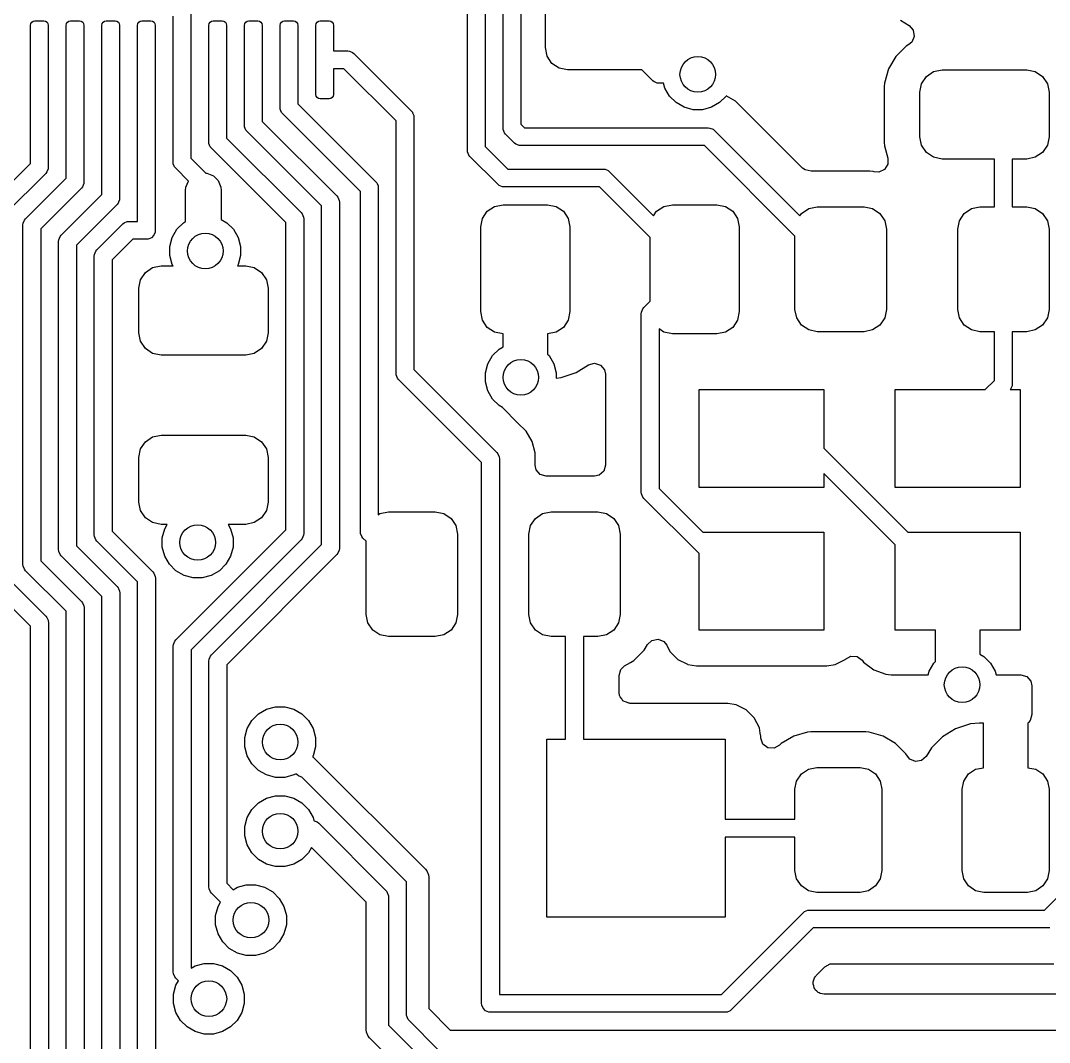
# Model space of a CAD drawing. Extents: x 0.71 to 7.56, y -5.16 to -0.79.
# Drawn here: x 4.1964 to 4.6507, y -2.3647 to -1.9132 of the extents above; entities that cross this region are included whole.
import ezdxf

# ---------------------------------------------------------------- set-up
doc = ezdxf.new("R2010")
doc.units = 0
doc.header["$MEASUREMENT"] = 0
doc.layers.add('BLACK', color=7, linetype='CONTINUOUS')

msp = doc.modelspace()

# ---------------------------------------------------------------- linework, layer by layer
at = {"layer": 'BLACK', "linetype": 'CONTINUOUS'}
for p, q in [((4.40945, -1.96063), (4.40945, -1.8243)), ((4.41732, -1.82267), (4.41732, -1.959)), ((4.3937, -1.97047), (4.3937, -1.83096)), ((4.40157, -1.82933), (4.40157, -1.96884)), ((4.42815, -1.9252), (4.42815, -1.90551)), ((4.26378, -1.91535), (4.26378, -1.91128)), ((4.27165, -1.90965), (4.27165, -1.91535)), ((4.20079, -1.91535), (4.20094, -1.9146)), ((4.20079, -1.93061), (4.20079, -1.91535)), ((4.20094, -1.9146), (4.20136, -1.91396)), ((4.20136, -1.91396), (4.202, -1.91354)), ((4.202, -1.91354), (4.20276, -1.91339)), ((4.20276, -1.91339), (4.20669, -1.91339)), ((4.20669, -1.91339), (4.20745, -1.91354)), ((4.20745, -1.91354), (4.20808, -1.91396)), ((4.20808, -1.91396), (4.20851, -1.9146)), ((4.20851, -1.9146), (4.20866, -1.91535)), ((4.20866, -1.91535), (4.20866, -1.93061)), ((4.21654, -1.91535), (4.21669, -1.9146)), ((4.21654, -1.93061), (4.21654, -1.91535)), ((4.21669, -1.9146), (4.21711, -1.91396)), ((4.21711, -1.91396), (4.21775, -1.91354)), ((4.21775, -1.91354), (4.2185, -1.91339)), ((4.2185, -1.91339), (4.22244, -1.91339)), ((4.22244, -1.91339), (4.22319, -1.91354)), ((4.22319, -1.91354), (4.22383, -1.91396)), ((4.22383, -1.91396), (4.22426, -1.9146)), ((4.22426, -1.9146), (4.22441, -1.91535)), ((4.22441, -1.91535), (4.22441, -1.93061)), ((4.23228, -1.91535), (4.23243, -1.9146)), ((4.23228, -1.93061), (4.23228, -1.91535)), ((4.23243, -1.9146), (4.23286, -1.91396)), ((4.23286, -1.91396), (4.2335, -1.91354)), ((4.2335, -1.91354), (4.23425, -1.91339)), ((4.23425, -1.91339), (4.23819, -1.91339)), ((4.23819, -1.91339), (4.23894, -1.91354)), ((4.23894, -1.91354), (4.23958, -1.91396)), ((4.23958, -1.91396), (4.24001, -1.9146)), ((4.24001, -1.9146), (4.24016, -1.91535)), ((4.24016, -1.91535), (4.24016, -1.93061)), ((4.24803, -1.91535), (4.24818, -1.9146)), ((4.24803, -1.93061), (4.24803, -1.91535)), ((4.24818, -1.9146), (4.24861, -1.91396)), ((4.24861, -1.91396), (4.24925, -1.91354)), ((4.24925, -1.91354), (4.25, -1.91339)), ((4.25, -1.91339), (4.25394, -1.91339)), ((4.25394, -1.91339), (4.25469, -1.91354)), ((4.25469, -1.91354), (4.25533, -1.91396)), ((4.25533, -1.91396), (4.25576, -1.9146)), ((4.25576, -1.9146), (4.25591, -1.91535)), ((4.25591, -1.91535), (4.25591, -1.93061)), ((4.26378, -1.93061), (4.26378, -1.91535)), ((4.27165, -1.91535), (4.27165, -1.93061)), ((4.27953, -1.91535), (4.27968, -1.9146)), ((4.27953, -1.93061), (4.27953, -1.91535)), ((4.27968, -1.9146), (4.2801, -1.91396)), ((4.2801, -1.91396), (4.28074, -1.91354)), ((4.28074, -1.91354), (4.2815, -1.91339)), ((4.2815, -1.91339), (4.28543, -1.91339)), ((4.28543, -1.91339), (4.28619, -1.91354)), ((4.28619, -1.91354), (4.28683, -1.91396)), ((4.28683, -1.91396), (4.28725, -1.9146)), ((4.28725, -1.9146), (4.2874, -1.91535)), ((4.2874, -1.91535), (4.2874, -1.93061)), ((4.29528, -1.91535), (4.29543, -1.9146)), ((4.29528, -1.93061), (4.29528, -1.91535)), ((4.29543, -1.9146), (4.29585, -1.91396)), ((4.29585, -1.91396), (4.29649, -1.91354)), ((4.29649, -1.91354), (4.29724, -1.91339)), ((4.29724, -1.91339), (4.30118, -1.91339)), ((4.30118, -1.91339), (4.30193, -1.91354)), ((4.30193, -1.91354), (4.30257, -1.91396)), ((4.30257, -1.91396), (4.303, -1.9146)), ((4.303, -1.9146), (4.30315, -1.91535)), ((4.30315, -1.91535), (4.30315, -1.93061)), ((4.31102, -1.91535), (4.31117, -1.9146)), ((4.31102, -1.93061), (4.31102, -1.91535)), ((4.31117, -1.9146), (4.3116, -1.91396)), ((4.3116, -1.91396), (4.31224, -1.91354)), ((4.31224, -1.91354), (4.31299, -1.91339)), ((4.31299, -1.91339), (4.31693, -1.91339)), ((4.31693, -1.91339), (4.31768, -1.91354)), ((4.31768, -1.91354), (4.31832, -1.91396)), ((4.31832, -1.91396), (4.31875, -1.9146)), ((4.31875, -1.9146), (4.3189, -1.91535)), ((4.3189, -1.91535), (4.3189, -1.93061)), ((4.32677, -1.91535), (4.32692, -1.9146)), ((4.32677, -1.94587), (4.32677, -1.91535)), ((4.32692, -1.9146), (4.32735, -1.91396)), ((4.32735, -1.91396), (4.32799, -1.91354)), ((4.32799, -1.91354), (4.32874, -1.91339)), ((4.32874, -1.91339), (4.33268, -1.91339)), ((4.33268, -1.91339), (4.33343, -1.91354)), ((4.33343, -1.91354), (4.33407, -1.91396)), ((4.33407, -1.91396), (4.3345, -1.9146)), ((4.3345, -1.9146), (4.33465, -1.91535)), ((4.33465, -1.91535), (4.33465, -1.92667)), ((4.58491, -1.91308), (4.58875, -1.91545)), ((4.58875, -1.91545), (4.59059, -1.9175)), ((4.59103, -1.92021), (4.58993, -1.92273)), ((4.59059, -1.9175), (4.59103, -1.92021)), ((4.4289, -1.92896), (4.42815, -1.9252)), ((4.58752, -1.92449), (4.58295, -1.92906)), ((4.58753, -1.92448), (4.58752, -1.92449)), ((4.58867, -1.92381), (4.58753, -1.92448)), ((4.58993, -1.92273), (4.58867, -1.92381)), ((4.20079, -1.97632), (4.20079, -1.93061)), ((4.20866, -1.93061), (4.20866, -1.97795)), ((4.21654, -1.98285), (4.21654, -1.93061)), ((4.22441, -1.93061), (4.22441, -1.98448)), ((4.23228, -1.9901), (4.23228, -1.93061)), ((4.24016, -1.93061), (4.24016, -1.99174)), ((4.24803, -2.00197), (4.24803, -1.93061)), ((4.25591, -1.93061), (4.25591, -2.00591)), ((4.26378, -1.97573), (4.26378, -1.93061)), ((4.27165, -1.93061), (4.27165, -1.9741)), ((4.27953, -1.96679), (4.27953, -1.93061)), ((4.2874, -1.93061), (4.2874, -1.96516)), ((4.29528, -1.95945), (4.29528, -1.93061)), ((4.30315, -1.93061), (4.30315, -1.95782)), ((4.31102, -1.95163), (4.31102, -1.93061)), ((4.3189, -1.93061), (4.3189, -1.95)), ((4.33465, -1.92667), (4.34085, -1.92667)), ((4.34085, -1.92667), (4.34161, -1.92675)), ((4.34161, -1.92675), (4.34303, -1.92734)), ((4.34303, -1.92734), (4.34363, -1.92783)), ((4.34363, -1.92783), (4.36893, -1.95312)), ((4.43103, -1.93216), (4.4289, -1.92896)), ((4.58295, -1.92906), (4.57966, -1.93463)), ((4.58295, -1.92906), (4.58295, -1.92906)), ((4.33922, -1.93455), (4.33465, -1.93455)), ((4.33465, -1.93455), (4.33465, -1.94587)), ((4.3622, -1.95754), (4.33922, -1.93455)), ((4.43423, -1.93429), (4.43103, -1.93216)), ((4.43799, -1.93504), (4.43423, -1.93429)), ((4.47081, -1.93504), (4.43799, -1.93504)), ((4.47556, -1.93979), (4.47081, -1.93504)), ((4.57966, -1.93463), (4.57785, -1.94084)), ((4.57966, -1.93463), (4.57966, -1.93463)), ((4.59958, -1.93579), (4.60335, -1.93504)), ((4.60335, -1.93504), (4.64075, -1.93504)), ((4.64075, -1.93504), (4.64451, -1.93579)), ((4.47616, -1.94028), (4.47556, -1.93979)), ((4.59425, -1.94112), (4.59639, -1.93792)), ((4.59639, -1.93792), (4.59958, -1.93579)), ((4.64451, -1.93579), (4.64771, -1.93792)), ((4.64771, -1.93792), (4.64984, -1.94112)), ((4.47657, -1.94045), (4.47616, -1.94028)), ((4.47758, -1.94087), (4.47657, -1.94045)), ((4.47835, -1.94094), (4.47758, -1.94087)), ((4.48036, -1.94094), (4.47835, -1.94094)), ((4.48092, -1.94303), (4.48036, -1.94094)), ((4.48298, -1.94659), (4.48092, -1.94303)), ((4.57785, -1.94084), (4.57774, -1.9423)), ((4.57774, -1.9423), (4.57774, -1.96715)), ((4.57785, -1.94084), (4.57785, -1.94084)), ((4.5935, -1.94488), (4.59425, -1.94112)), ((4.64984, -1.94112), (4.65059, -1.94488)), ((4.32692, -1.94662), (4.32677, -1.94587)), ((4.32735, -1.94726), (4.32692, -1.94662)), ((4.32799, -1.94768), (4.32735, -1.94726)), ((4.32874, -1.94783), (4.32799, -1.94768)), ((4.33268, -1.94783), (4.32874, -1.94783)), ((4.33343, -1.94768), (4.33268, -1.94783)), ((4.33407, -1.94726), (4.33343, -1.94768)), ((4.3345, -1.94662), (4.33407, -1.94726)), ((4.33465, -1.94587), (4.3345, -1.94662)), ((4.48588, -1.9495), (4.48298, -1.94659)), ((4.50796, -1.94659), (4.50506, -1.9495)), ((4.50804, -1.94646), (4.50796, -1.94659)), ((4.51209, -1.9488), (4.50804, -1.94646)), ((4.5417, -1.9784), (4.51209, -1.9488)), ((4.51209, -1.9488), (4.51209, -1.9488)), ((4.5935, -1.96457), (4.5935, -1.94488)), ((4.65059, -1.94488), (4.65059, -1.96457)), ((4.3111, -1.9524), (4.31102, -1.95163)), ((4.31169, -1.95382), (4.3111, -1.9524)), ((4.3189, -1.95), (4.35318, -1.98428)), ((4.36893, -1.95312), (4.36942, -1.95372)), ((4.48944, -1.95156), (4.48588, -1.9495)), ((4.49341, -1.95262), (4.48944, -1.95156)), ((4.49753, -1.95262), (4.49341, -1.95262)), ((4.5015, -1.95156), (4.49753, -1.95262)), ((4.50506, -1.9495), (4.5015, -1.95156)), ((4.30315, -1.95782), (4.33605, -1.99072)), ((4.31218, -1.95441), (4.31169, -1.95382)), ((4.34646, -1.98869), (4.31218, -1.95441)), ((4.3622, -2.06902), (4.3622, -1.95754)), ((4.36942, -1.95372), (4.36951, -1.95396)), ((4.36951, -1.95396), (4.37, -1.95514)), ((4.37, -1.95514), (4.37008, -1.95591)), ((4.37008, -1.95591), (4.37008, -2.06739)), ((4.29535, -1.96022), (4.29528, -1.95945)), ((4.29594, -1.96164), (4.29535, -1.96022)), ((4.29643, -1.96223), (4.29594, -1.96164)), ((4.32933, -1.99513), (4.29643, -1.96223)), ((4.40952, -1.9614), (4.40945, -1.96063)), ((4.41011, -1.96282), (4.40952, -1.9614)), ((4.41732, -1.959), (4.41895, -1.96063)), ((4.41895, -1.96063), (4.49999, -1.96063)), ((4.49999, -1.96063), (4.50076, -1.96071)), ((4.50076, -1.96071), (4.50218, -1.96129)), ((4.50218, -1.96129), (4.50278, -1.96178)), ((4.50278, -1.96178), (4.54054, -1.99955)), ((4.2796, -1.96755), (4.27953, -1.96679)), ((4.2874, -1.96516), (4.3203, -1.99806)), ((4.4106, -1.96341), (4.41011, -1.96282)), ((4.41454, -1.96735), (4.4106, -1.96341)), ((4.57774, -1.96715), (4.57785, -1.9686)), ((4.59425, -1.96833), (4.5935, -1.96457)), ((4.65059, -1.96457), (4.64984, -1.96833)), ((4.28019, -1.96897), (4.2796, -1.96755)), ((4.28068, -1.96957), (4.28019, -1.96897)), ((4.31358, -2.00247), (4.28068, -1.96957)), ((4.39378, -1.97124), (4.3937, -1.97047)), ((4.39436, -1.97266), (4.39378, -1.97124)), ((4.40157, -1.96884), (4.41158, -1.97885)), ((4.41514, -1.96784), (4.41454, -1.96735)), ((4.41555, -1.96801), (4.41514, -1.96784)), ((4.41655, -1.96843), (4.41555, -1.96801)), ((4.41732, -1.9685), (4.41655, -1.96843)), ((4.49836, -1.9685), (4.41732, -1.9685)), ((4.53839, -2.00853), (4.49836, -1.9685)), ((4.57785, -1.9686), (4.57942, -1.974)), ((4.59639, -1.97153), (4.59425, -1.96833)), ((4.59958, -1.97366), (4.59639, -1.97153)), ((4.64771, -1.97153), (4.64451, -1.97366)), ((4.64984, -1.96833), (4.64771, -1.97153)), ((4.18285, -1.99426), (4.20079, -1.97632)), ((4.26386, -1.9765), (4.26378, -1.97573)), ((4.27165, -1.9741), (4.27816, -1.9806)), ((4.39485, -1.97326), (4.39436, -1.97266)), ((4.40716, -1.98557), (4.39485, -1.97326)), ((4.57942, -1.974), (4.57941, -1.97675)), ((4.60335, -1.97441), (4.59958, -1.97366)), ((4.62648, -1.97441), (4.60335, -1.97441)), ((4.62648, -1.99558), (4.62648, -1.97441)), ((4.64075, -1.97441), (4.63435, -1.97441)), ((4.63435, -1.97441), (4.63435, -1.99558)), ((4.64451, -1.97366), (4.64075, -1.97441)), ((4.20751, -1.98074), (4.18957, -1.99868)), ((4.208, -1.98014), (4.20751, -1.98074)), ((4.20804, -1.98003), (4.208, -1.98014)), ((4.20859, -1.97872), (4.20804, -1.98003)), ((4.20866, -1.97795), (4.20859, -1.97872)), ((4.26444, -1.97791), (4.26386, -1.9765)), ((4.26493, -1.97851), (4.26444, -1.97791)), ((4.27055, -1.98413), (4.26493, -1.97851)), ((4.27816, -1.9806), (4.2787, -1.9806)), ((4.2787, -1.9806), (4.28154, -1.98178)), ((4.41158, -1.97885), (4.45374, -1.97885)), ((4.45374, -1.97885), (4.45451, -1.97892)), ((4.45451, -1.97892), (4.45593, -1.97951)), ((4.45593, -1.97951), (4.45652, -1.98)), ((4.45652, -1.98), (4.47597, -1.99945)), ((4.54284, -1.97925), (4.5417, -1.9784)), ((4.54553, -1.97982), (4.54284, -1.97925)), ((4.54564, -1.97981), (4.54553, -1.97982)), ((4.57148, -1.97981), (4.54564, -1.97981)), ((4.54564, -1.97981), (4.54564, -1.97981)), ((4.54564, -1.97981), (4.54564, -1.97981)), ((4.57294, -1.97993), (4.57148, -1.97981)), ((4.57148, -1.97981), (4.57148, -1.97981)), ((4.57337, -1.98005), (4.57294, -1.97993)), ((4.57294, -1.97993), (4.57294, -1.97993)), ((4.57541, -1.9802), (4.57337, -1.98005)), ((4.57792, -1.97906), (4.57541, -1.9802)), ((4.57941, -1.97675), (4.57792, -1.97906)), ((4.19859, -2.00079), (4.21654, -1.98285)), ((4.22433, -1.98524), (4.22375, -1.98666)), ((4.22441, -1.98448), (4.22433, -1.98524)), ((4.26944, -1.98679), (4.27055, -1.98413)), ((4.28154, -1.98178), (4.28371, -1.98395)), ((4.28371, -1.98395), (4.28489, -1.98679)), ((4.35318, -1.98428), (4.35367, -1.98487)), ((4.35367, -1.98487), (4.35381, -1.98521)), ((4.35381, -1.98521), (4.35426, -1.98629)), ((4.22326, -1.98726), (4.20531, -2.0052)), ((4.22375, -1.98666), (4.22326, -1.98726)), ((4.26929, -1.98833), (4.26944, -1.98679)), ((4.26929, -2.00203), (4.26929, -1.98833)), ((4.28489, -1.98679), (4.28504, -1.98833)), ((4.28504, -1.98833), (4.28504, -2.0011)), ((4.34646, -2.13907), (4.34646, -1.98869)), ((4.35426, -1.98629), (4.35433, -1.98706)), ((4.35433, -1.98706), (4.35433, -2.13157)), ((4.40776, -1.98606), (4.40716, -1.98557)), ((4.40918, -1.98664), (4.40776, -1.98606)), ((4.40995, -1.98672), (4.40918, -1.98664)), ((4.45211, -1.98672), (4.40995, -1.98672)), ((4.47441, -2.00902), (4.45211, -1.98672)), ((4.21434, -2.00805), (4.23228, -1.9901)), ((4.239, -1.99452), (4.22106, -2.01246)), ((4.23949, -1.99392), (4.239, -1.99452)), ((4.23967, -1.9935), (4.23949, -1.99392)), ((4.24008, -1.9925), (4.23967, -1.9935)), ((4.24016, -1.99174), (4.24008, -1.9925)), ((4.33605, -1.99072), (4.33654, -1.99132)), ((4.33654, -1.99132), (4.33713, -1.99274)), ((4.33713, -1.99274), (4.3372, -1.9935)), ((4.3372, -1.9935), (4.3372, -2.14643)), ((4.3203, -1.99806), (4.32079, -1.99865)), ((4.32079, -1.99865), (4.32138, -2.00007)), ((4.32933, -2.1448), (4.32933, -1.99513)), ((4.40036, -2.00067), (4.40249, -1.99748)), ((4.40249, -1.99748), (4.40568, -1.99534)), ((4.40568, -1.99534), (4.40945, -1.99459)), ((4.40945, -1.99459), (4.42913, -1.99459)), ((4.42913, -1.99459), (4.4329, -1.99534)), ((4.4329, -1.99534), (4.43609, -1.99748)), ((4.43609, -1.99748), (4.43823, -2.00067)), ((4.47597, -1.99945), (4.47729, -1.99748)), ((4.47729, -1.99748), (4.48049, -1.99534)), ((4.48049, -1.99534), (4.48425, -1.99459)), ((4.48425, -1.99459), (4.50394, -1.99459)), ((4.50394, -1.99459), (4.5077, -1.99534)), ((4.5077, -1.99534), (4.5109, -1.99748)), ((4.5109, -1.99748), (4.51303, -2.00067)), ((4.54054, -1.99955), (4.54127, -1.99846)), ((4.54127, -1.99846), (4.54446, -1.99633)), ((4.54446, -1.99633), (4.54823, -1.99558)), ((4.54823, -1.99558), (4.5689, -1.99558)), ((4.5689, -1.99558), (4.57266, -1.99633)), ((4.57266, -1.99633), (4.57586, -1.99846)), ((4.57586, -1.99846), (4.57799, -2.00165)), ((4.61099, -2.00165), (4.61312, -1.99846)), ((4.61312, -1.99846), (4.61631, -1.99633)), ((4.61631, -1.99633), (4.62008, -1.99558)), ((4.62008, -1.99558), (4.62648, -1.99558)), ((4.63435, -1.99558), (4.64075, -1.99558)), ((4.64075, -1.99558), (4.64451, -1.99633)), ((4.64451, -1.99633), (4.64771, -1.99846)), ((4.64771, -1.99846), (4.64984, -2.00165)), ((4.19744, -2.00357), (4.19752, -2.0028)), ((4.19744, -2.15352), (4.19744, -2.00357)), ((4.19752, -2.0028), (4.1981, -2.00138)), ((4.1981, -2.00138), (4.19859, -2.00079)), ((4.23009, -2.01457), (4.24154, -2.00312)), ((4.24154, -2.00312), (4.24213, -2.00263)), ((4.24213, -2.00263), (4.24355, -2.00204)), ((4.24355, -2.00204), (4.24432, -2.00197)), ((4.24432, -2.00197), (4.24803, -2.00197)), ((4.26547, -2.00546), (4.26838, -2.00255)), ((4.26838, -2.00255), (4.26929, -2.00203)), ((4.28504, -2.0011), (4.28755, -2.00255)), ((4.28755, -2.00255), (4.29046, -2.00546)), ((4.31358, -2.13828), (4.31358, -2.00247)), ((4.32138, -2.00007), (4.32146, -2.00084)), ((4.32146, -2.00084), (4.32146, -2.13991)), ((4.39961, -2.00444), (4.40036, -2.00067)), ((4.43823, -2.00067), (4.43898, -2.00444)), ((4.51303, -2.00067), (4.51378, -2.00444)), ((4.57799, -2.00165), (4.57874, -2.00542)), ((4.61024, -2.00542), (4.61099, -2.00165)), ((4.64984, -2.00165), (4.65059, -2.00542)), ((4.20531, -2.0052), (4.20531, -2.15189)), ((4.21385, -2.00864), (4.21434, -2.00805)), ((4.25524, -2.00809), (4.25416, -2.00918)), ((4.25583, -2.00667), (4.25524, -2.00809)), ((4.25591, -2.00591), (4.25583, -2.00667)), ((4.26342, -2.00902), (4.26547, -2.00546)), ((4.29046, -2.00546), (4.29252, -2.00902)), ((4.39961, -2.04184), (4.39961, -2.00444)), ((4.43898, -2.00444), (4.43898, -2.04184)), ((4.51378, -2.00444), (4.51378, -2.04184)), ((4.57874, -2.00542), (4.57874, -2.04085)), ((4.61024, -2.04085), (4.61024, -2.00542)), ((4.65059, -2.00542), (4.65059, -2.04085)), ((4.21319, -2.01083), (4.21326, -2.01006)), ((4.21319, -2.14699), (4.21319, -2.01083)), ((4.21326, -2.01006), (4.21385, -2.00864)), ((4.22106, -2.01246), (4.22106, -2.14536)), ((4.24595, -2.00984), (4.23681, -2.01898)), ((4.25197, -2.00984), (4.24595, -2.00984)), ((4.25274, -2.00977), (4.25197, -2.00984)), ((4.25416, -2.00918), (4.25274, -2.00977)), ((4.26235, -2.01299), (4.26342, -2.00902)), ((4.29252, -2.00902), (4.29358, -2.01299)), ((4.47441, -2.03726), (4.47441, -2.00902)), ((4.53839, -2.04085), (4.53839, -2.00853)), ((4.22894, -2.01735), (4.22901, -2.01658)), ((4.22901, -2.01658), (4.2296, -2.01517)), ((4.2296, -2.01517), (4.23009, -2.01457)), ((4.26235, -2.0171), (4.26235, -2.01299)), ((4.26342, -2.02107), (4.26235, -2.0171)), ((4.29358, -2.0171), (4.29252, -2.02107)), ((4.29358, -2.01299), (4.29358, -2.0171)), ((4.22894, -2.14047), (4.22894, -2.01735)), ((4.23681, -2.01898), (4.23681, -2.13884)), ((4.2547, -2.0224), (4.25846, -2.02165)), ((4.25846, -2.02165), (4.26375, -2.02165)), ((4.26375, -2.02165), (4.26342, -2.02107)), ((4.29252, -2.02107), (4.29218, -2.02165)), ((4.29218, -2.02165), (4.29587, -2.02165)), ((4.29587, -2.02165), (4.29963, -2.0224)), ((4.24937, -2.02773), (4.2515, -2.02454)), ((4.2515, -2.02454), (4.2547, -2.0224)), ((4.29963, -2.0224), (4.30283, -2.02454)), ((4.30283, -2.02454), (4.30496, -2.02773)), ((4.24862, -2.0315), (4.24937, -2.02773)), ((4.30496, -2.02773), (4.30571, -2.0315)), ((4.24862, -2.05118), (4.24862, -2.0315)), ((4.30571, -2.0315), (4.30571, -2.05118)), ((4.47163, -2.04004), (4.47441, -2.03726)), ((4.40036, -2.04561), (4.39961, -2.04184)), ((4.43898, -2.04184), (4.43823, -2.04561)), ((4.47047, -2.04282), (4.47055, -2.04205)), ((4.47047, -2.12157), (4.47047, -2.04282)), ((4.47055, -2.04205), (4.47114, -2.04063)), ((4.47114, -2.04063), (4.47163, -2.04004)), ((4.51378, -2.04184), (4.51303, -2.04561)), ((4.53914, -2.04462), (4.53839, -2.04085)), ((4.57874, -2.04085), (4.57799, -2.04462)), ((4.61099, -2.04462), (4.61024, -2.04085)), ((4.65059, -2.04085), (4.64984, -2.04462)), ((4.40249, -2.0488), (4.40036, -2.04561)), ((4.40568, -2.05093), (4.40249, -2.0488)), ((4.43609, -2.0488), (4.4329, -2.05093)), ((4.43823, -2.04561), (4.43609, -2.0488)), ((4.5109, -2.0488), (4.5077, -2.05093)), ((4.51303, -2.04561), (4.5109, -2.0488)), ((4.54127, -2.04781), (4.53914, -2.04462)), ((4.54446, -2.04995), (4.54127, -2.04781)), ((4.57586, -2.04781), (4.57266, -2.04995)), ((4.57799, -2.04462), (4.57586, -2.04781)), ((4.61312, -2.04781), (4.61099, -2.04462)), ((4.61631, -2.04995), (4.61312, -2.04781)), ((4.64771, -2.04781), (4.64451, -2.04995)), ((4.64984, -2.04462), (4.64771, -2.04781)), ((4.24937, -2.05495), (4.24862, -2.05118)), ((4.30571, -2.05118), (4.30496, -2.05495)), ((4.40945, -2.05168), (4.40568, -2.05093)), ((4.40945, -2.05738), (4.40945, -2.05168)), ((4.4329, -2.05093), (4.42913, -2.05168)), ((4.42913, -2.05168), (4.42913, -2.0606)), ((4.48049, -2.05093), (4.47835, -2.0495)), ((4.47835, -2.0495), (4.47835, -2.11993)), ((4.48425, -2.05168), (4.48049, -2.05093)), ((4.50394, -2.05168), (4.48425, -2.05168)), ((4.5077, -2.05093), (4.50394, -2.05168)), ((4.54823, -2.0507), (4.54446, -2.04995)), ((4.5689, -2.0507), (4.54823, -2.0507)), ((4.57266, -2.04995), (4.5689, -2.0507)), ((4.62008, -2.0507), (4.61631, -2.04995)), ((4.62648, -2.0507), (4.62008, -2.0507)), ((4.62648, -2.0722), (4.62648, -2.0507)), ((4.64075, -2.0507), (4.63435, -2.0507)), ((4.63435, -2.0507), (4.63435, -2.07383)), ((4.64451, -2.04995), (4.64075, -2.0507)), ((4.2515, -2.05814), (4.24937, -2.05495)), ((4.30496, -2.05495), (4.30283, -2.05814)), ((4.40774, -2.05837), (4.40945, -2.05738)), ((4.2547, -2.06027), (4.2515, -2.05814)), ((4.25846, -2.06102), (4.2547, -2.06027)), ((4.29587, -2.06102), (4.25846, -2.06102)), ((4.29963, -2.06027), (4.29587, -2.06102)), ((4.30283, -2.05814), (4.29963, -2.06027)), ((4.40277, -2.06484), (4.40483, -2.06128)), ((4.40483, -2.06128), (4.40774, -2.05837)), ((4.42913, -2.0606), (4.42982, -2.06128)), ((4.42982, -2.06128), (4.43187, -2.06484)), ((4.40171, -2.06881), (4.40277, -2.06484)), ((4.43187, -2.06484), (4.43294, -2.06881)), ((4.4417, -2.06878), (4.44726, -2.06535)), ((4.44726, -2.06535), (4.44992, -2.06462)), ((4.44992, -2.06462), (4.45254, -2.06545)), ((4.45254, -2.06545), (4.4543, -2.06756)), ((4.36228, -2.06979), (4.3622, -2.06902)), ((4.36287, -2.07121), (4.36228, -2.06979)), ((4.36336, -2.07181), (4.36287, -2.07121)), ((4.37008, -2.06739), (4.40672, -2.10403)), ((4.40171, -2.07292), (4.40171, -2.06881)), ((4.43294, -2.06881), (4.43294, -2.07118)), ((4.43294, -2.07118), (4.43515, -2.07095)), ((4.43515, -2.07095), (4.4417, -2.06878)), ((4.4417, -2.06878), (4.4417, -2.06878)), ((4.4543, -2.06756), (4.45471, -2.0695)), ((4.45471, -2.0695), (4.45471, -2.10967)), ((4.4, -2.10845), (4.36336, -2.07181)), ((4.40277, -2.07689), (4.40171, -2.07292)), ((4.49606, -2.11959), (4.49606, -2.07629)), ((4.49606, -2.07629), (4.55118, -2.07629)), ((4.55118, -2.07629), (4.55118, -2.10222)), ((4.58268, -2.11959), (4.58268, -2.07629)), ((4.58268, -2.07629), (4.62239, -2.07629)), ((4.62239, -2.07629), (4.62648, -2.0722)), ((4.63369, -2.07601), (4.63346, -2.07629)), ((4.63346, -2.07629), (4.6378, -2.07629)), ((4.63387, -2.07557), (4.63369, -2.07601)), ((4.63427, -2.07459), (4.63387, -2.07557)), ((4.63435, -2.07383), (4.63427, -2.07459)), ((4.6378, -2.07629), (4.6378, -2.11959)), ((4.40483, -2.08045), (4.40277, -2.07689)), ((4.40774, -2.08336), (4.40483, -2.08045)), ((4.40918, -2.08419), (4.40774, -2.08336)), ((4.41604, -2.09105), (4.40918, -2.08419)), ((4.4197, -2.09472), (4.41604, -2.09105)), ((4.2515, -2.09934), (4.2547, -2.09721)), ((4.2547, -2.09721), (4.25846, -2.09646)), ((4.25846, -2.09646), (4.29587, -2.09646)), ((4.29587, -2.09646), (4.29963, -2.09721)), ((4.29963, -2.09721), (4.30283, -2.09934)), ((4.4223, -2.09921), (4.4197, -2.09472)), ((4.24862, -2.1063), (4.24937, -2.10253)), ((4.24937, -2.10253), (4.2515, -2.09934)), ((4.30283, -2.09934), (4.30496, -2.10253)), ((4.30496, -2.10253), (4.30571, -2.1063)), ((4.42364, -2.10422), (4.4223, -2.09921)), ((4.55118, -2.10222), (4.58824, -2.13928)), ((4.24862, -2.12598), (4.24862, -2.1063)), ((4.30571, -2.1063), (4.30571, -2.12598)), ((4.40672, -2.10403), (4.40721, -2.10463)), ((4.40721, -2.10463), (4.4078, -2.10605)), ((4.4078, -2.10605), (4.40787, -2.10682)), ((4.40787, -2.10682), (4.40787, -2.3435)), ((4.42364, -2.10967), (4.42364, -2.10422)), ((4.42364, -2.10422), (4.42364, -2.10422)), ((4.4, -2.34744), (4.4, -2.10845)), ((4.42408, -2.11169), (4.42364, -2.10967)), ((4.42588, -2.11377), (4.42408, -2.11169)), ((4.45393, -2.1123), (4.45185, -2.11411)), ((4.45471, -2.10967), (4.45393, -2.1123)), ((4.42852, -2.11455), (4.42588, -2.11377)), ((4.44983, -2.11455), (4.42852, -2.11455)), ((4.45185, -2.11411), (4.44983, -2.11455)), ((4.58268, -2.14485), (4.55118, -2.11335)), ((4.55118, -2.11335), (4.55118, -2.11959)), ((4.47055, -2.12233), (4.47047, -2.12157)), ((4.47835, -2.11993), (4.49769, -2.13928)), ((4.55118, -2.11959), (4.49606, -2.11959)), ((4.6378, -2.11959), (4.58268, -2.11959)), ((4.24937, -2.12975), (4.24862, -2.12598)), ((4.30571, -2.12598), (4.30496, -2.12975)), ((4.47114, -2.12375), (4.47055, -2.12233)), ((4.47163, -2.12435), (4.47114, -2.12375)), ((4.49606, -2.14878), (4.47163, -2.12435)), ((4.2515, -2.13294), (4.24937, -2.12975)), ((4.30496, -2.12975), (4.30283, -2.13294)), ((4.35509, -2.13106), (4.35886, -2.13031)), ((4.35886, -2.13031), (4.37953, -2.13031)), ((4.37953, -2.13031), (4.38329, -2.13106)), ((4.42694, -2.13106), (4.43071, -2.13031)), ((4.43071, -2.13031), (4.45138, -2.13031)), ((4.45138, -2.13031), (4.45514, -2.13106)), ((4.2547, -2.13508), (4.2515, -2.13294)), ((4.25846, -2.13583), (4.2547, -2.13508)), ((4.29963, -2.13508), (4.29587, -2.13583)), ((4.30283, -2.13294), (4.29963, -2.13508)), ((4.35433, -2.13157), (4.35509, -2.13106)), ((4.38329, -2.13106), (4.38649, -2.1332)), ((4.38649, -2.1332), (4.38862, -2.13639)), ((4.42162, -2.13639), (4.42375, -2.1332)), ((4.42375, -2.1332), (4.42694, -2.13106)), ((4.45514, -2.13106), (4.45834, -2.1332)), ((4.45834, -2.1332), (4.46047, -2.13639)), ((4.23681, -2.13884), (4.25477, -2.1568)), ((4.26121, -2.13583), (4.25846, -2.13583)), ((4.259, -2.14179), (4.26006, -2.13782)), ((4.26006, -2.13782), (4.26121, -2.13583)), ((4.26495, -2.18691), (4.31358, -2.13828)), ((4.29587, -2.13583), (4.28801, -2.13583)), ((4.28801, -2.13583), (4.28916, -2.13782)), ((4.28916, -2.13782), (4.29022, -2.14179)), ((4.32146, -2.13991), (4.32138, -2.14067)), ((4.34653, -2.13984), (4.34646, -2.13907)), ((4.34712, -2.14126), (4.34653, -2.13984)), ((4.38862, -2.13639), (4.38937, -2.14016)), ((4.42087, -2.14016), (4.42162, -2.13639)), ((4.46047, -2.13639), (4.46122, -2.14016)), ((4.49769, -2.13928), (4.55118, -2.13928)), ((4.55118, -2.13928), (4.55118, -2.18259)), ((4.58824, -2.13928), (4.6378, -2.13928)), ((4.6378, -2.13928), (4.6378, -2.18259)), ((4.22901, -2.14124), (4.22894, -2.14047)), ((4.2296, -2.14266), (4.22901, -2.14124)), ((4.23009, -2.14325), (4.2296, -2.14266)), ((4.24805, -2.16122), (4.23009, -2.14325)), ((4.259, -2.1459), (4.259, -2.14179)), ((4.3203, -2.14269), (4.27167, -2.19132)), ((4.29022, -2.14179), (4.29022, -2.1459)), ((4.32079, -2.14209), (4.3203, -2.14269)), ((4.32138, -2.14067), (4.32079, -2.14209)), ((4.34761, -2.14186), (4.34712, -2.14126)), ((4.34902, -2.14326), (4.34761, -2.14186)), ((4.34902, -2.17559), (4.34902, -2.14326)), ((4.38937, -2.14016), (4.38937, -2.17559)), ((4.42087, -2.17559), (4.42087, -2.14016)), ((4.46122, -2.14016), (4.46122, -2.17559)), ((4.21326, -2.14776), (4.21319, -2.14699)), ((4.21385, -2.14918), (4.21326, -2.14776)), ((4.22106, -2.14536), (4.23902, -2.16332)), ((4.26006, -2.14987), (4.259, -2.1459)), ((4.2807, -2.19343), (4.32933, -2.1448)), ((4.29022, -2.1459), (4.28916, -2.14987)), ((4.33654, -2.14862), (4.33605, -2.14921)), ((4.33713, -2.1472), (4.33654, -2.14862)), ((4.3372, -2.14643), (4.33713, -2.1472)), ((4.49606, -2.18259), (4.49606, -2.14878)), ((4.58268, -2.18259), (4.58268, -2.14485)), ((4.19752, -2.15428), (4.19744, -2.15352)), ((4.20531, -2.15189), (4.22328, -2.16985)), ((4.21434, -2.14978), (4.21385, -2.14918)), ((4.2323, -2.16774), (4.21434, -2.14978)), ((4.26212, -2.15343), (4.26006, -2.14987)), ((4.26502, -2.15634), (4.26212, -2.15343)), ((4.2871, -2.15343), (4.2842, -2.15634)), ((4.28916, -2.14987), (4.2871, -2.15343)), ((4.33605, -2.14921), (4.28742, -2.19784)), ((4.1981, -2.1557), (4.19752, -2.15428)), ((4.19859, -2.1563), (4.1981, -2.1557)), ((4.21656, -2.17426), (4.19859, -2.1563)), ((4.25477, -2.1568), (4.25526, -2.1574)), ((4.25526, -2.1574), (4.25585, -2.15882)), ((4.26858, -2.15839), (4.26502, -2.15634)), ((4.2842, -2.15634), (4.28064, -2.15839)), ((4.18957, -2.15841), (4.20753, -2.17637)), ((4.24805, -2.4014), (4.24805, -2.16122)), ((4.25585, -2.15882), (4.25593, -2.15958)), ((4.25593, -2.15958), (4.25593, -2.39746)), ((4.27255, -2.15946), (4.26858, -2.15839)), ((4.27666, -2.15946), (4.27255, -2.15946)), ((4.28064, -2.15839), (4.27666, -2.15946)), ((4.20081, -2.18078), (4.18285, -2.16282)), ((4.23902, -2.16332), (4.23951, -2.16392)), ((4.23951, -2.16392), (4.23963, -2.16421)), ((4.23963, -2.16421), (4.2401, -2.16534)), ((4.2401, -2.16534), (4.24018, -2.16611)), ((4.24018, -2.16611), (4.24018, -2.40629)), ((4.22328, -2.16985), (4.22377, -2.17044)), ((4.22377, -2.17044), (4.22435, -2.17186)), ((4.2323, -2.40792), (4.2323, -2.16774)), ((4.21656, -2.41445), (4.21656, -2.17426)), ((4.22435, -2.17186), (4.22443, -2.17263)), ((4.22443, -2.17263), (4.22443, -2.41282)), ((4.34976, -2.17936), (4.34902, -2.17559)), ((4.38937, -2.17559), (4.38862, -2.17936)), ((4.42162, -2.17936), (4.42087, -2.17559)), ((4.46122, -2.17559), (4.46047, -2.17936)), ((4.20081, -2.3824), (4.20081, -2.18078)), ((4.20753, -2.17637), (4.20802, -2.17697)), ((4.20802, -2.17697), (4.20852, -2.17818)), ((4.20852, -2.17818), (4.20861, -2.17839)), ((4.20861, -2.17839), (4.20868, -2.17915)), ((4.20868, -2.17915), (4.20868, -2.3824)), ((4.3519, -2.18255), (4.34976, -2.17936)), ((4.38862, -2.17936), (4.38649, -2.18255)), ((4.42375, -2.18255), (4.42162, -2.17936)), ((4.46047, -2.17936), (4.45834, -2.18255)), ((4.35509, -2.18468), (4.3519, -2.18255)), ((4.35886, -2.18543), (4.35509, -2.18468)), ((4.38329, -2.18468), (4.37953, -2.18543)), ((4.38649, -2.18255), (4.38329, -2.18468)), ((4.42694, -2.18468), (4.42375, -2.18255)), ((4.43071, -2.18543), (4.42694, -2.18468)), ((4.45514, -2.18468), (4.45138, -2.18543)), ((4.45834, -2.18255), (4.45514, -2.18468)), ((4.55118, -2.18259), (4.49606, -2.18259)), ((4.60039, -2.18259), (4.58268, -2.18259)), ((4.60039, -2.19642), (4.60039, -2.18259)), ((4.6378, -2.18259), (4.62008, -2.18259)), ((4.62008, -2.18259), (4.62008, -2.19321)), ((4.2638, -2.18969), (4.26387, -2.18892)), ((4.2638, -2.33361), (4.2638, -2.18969)), ((4.26387, -2.18892), (4.26446, -2.1875)), ((4.26446, -2.1875), (4.26495, -2.18691)), ((4.37953, -2.18543), (4.35886, -2.18543)), ((4.43711, -2.18543), (4.43071, -2.18543)), ((4.43711, -2.23071), (4.43711, -2.18543)), ((4.45138, -2.18543), (4.44498, -2.18543)), ((4.44498, -2.18543), (4.44498, -2.23071)), ((4.47177, -2.19141), (4.47321, -2.18898)), ((4.47321, -2.18898), (4.47522, -2.18711)), ((4.47522, -2.18711), (4.47793, -2.18661)), ((4.47793, -2.18661), (4.48047, -2.18766)), ((4.48047, -2.18766), (4.48176, -2.18925)), ((4.48176, -2.18925), (4.48315, -2.19197)), ((4.27167, -2.19132), (4.27167, -2.33193)), ((4.27962, -2.19545), (4.28021, -2.19403)), ((4.28021, -2.19403), (4.2807, -2.19343)), ((4.4672, -2.19599), (4.47177, -2.19141)), ((4.48315, -2.19197), (4.48315, -2.19197)), ((4.48315, -2.19197), (4.48315, -2.19197)), ((4.48315, -2.19197), (4.48668, -2.1955)), ((4.56069, -2.19537), (4.56311, -2.19406)), ((4.56311, -2.19406), (4.56585, -2.19425)), ((4.56585, -2.19425), (4.56805, -2.1959)), ((4.62008, -2.19321), (4.62179, -2.1942)), ((4.62179, -2.1942), (4.6247, -2.19711)), ((4.27955, -2.19621), (4.27962, -2.19545)), ((4.27955, -2.29605), (4.27955, -2.19621)), ((4.28742, -2.19784), (4.28742, -2.29442)), ((4.46152, -2.19995), (4.46314, -2.19839)), ((4.46314, -2.19839), (4.46574, -2.19685)), ((4.46574, -2.19685), (4.4672, -2.19599)), ((4.48668, -2.1955), (4.48668, -2.1955)), ((4.48668, -2.1955), (4.48668, -2.1955)), ((4.48668, -2.1955), (4.49086, -2.19763)), ((4.49086, -2.19763), (4.49113, -2.19777)), ((4.49113, -2.19777), (4.49482, -2.19835)), ((4.49482, -2.19835), (4.49482, -2.19835)), ((4.49482, -2.19835), (4.55242, -2.19835)), ((4.55242, -2.19835), (4.55611, -2.19777)), ((4.55611, -2.19777), (4.56056, -2.1955)), ((4.56056, -2.1955), (4.56069, -2.19537)), ((4.56805, -2.1959), (4.56805, -2.1959)), ((4.56805, -2.1959), (4.56861, -2.19665)), ((4.56861, -2.19665), (4.56861, -2.19665)), ((4.56861, -2.19665), (4.57315, -2.20004)), ((4.59766, -2.20067), (4.59971, -2.19711)), ((4.59971, -2.19711), (4.60039, -2.19642)), ((4.6247, -2.19711), (4.62675, -2.20067)), ((4.46075, -2.20259), (4.46152, -2.19995)), ((4.46075, -2.21006), (4.46075, -2.20259)), ((4.57315, -2.20004), (4.57315, -2.20004)), ((4.57315, -2.20004), (4.57845, -2.20202)), ((4.57845, -2.20202), (4.57845, -2.20202)), ((4.57845, -2.20202), (4.58079, -2.20227)), ((4.58079, -2.20227), (4.58079, -2.20227)), ((4.58079, -2.20227), (4.59723, -2.20227)), ((4.59723, -2.20227), (4.59766, -2.20067)), ((4.62675, -2.20067), (4.62718, -2.20227)), ((4.62718, -2.20227), (4.63807, -2.20227)), ((4.63807, -2.20227), (4.64071, -2.20305)), ((4.64071, -2.20305), (4.64252, -2.20513)), ((4.64252, -2.20513), (4.64296, -2.20715)), ((4.64296, -2.20715), (4.64296, -2.21988)), ((4.46095, -2.21143), (4.46075, -2.21006)), ((4.4611, -2.21167), (4.46095, -2.21143)), ((4.46119, -2.21209), (4.4611, -2.21167)), ((4.46187, -2.21287), (4.46119, -2.21209)), ((4.30502, -2.21747), (4.30899, -2.21641)), ((4.30899, -2.21641), (4.3131, -2.21641)), ((4.3131, -2.21641), (4.31707, -2.21747)), ((4.46243, -2.21375), (4.46187, -2.21287)), ((4.46276, -2.2139), (4.46243, -2.21375)), ((4.46299, -2.21417), (4.46276, -2.2139)), ((4.46399, -2.21446), (4.46299, -2.21417)), ((4.46494, -2.21489), (4.46399, -2.21446)), ((4.46529, -2.21484), (4.46494, -2.21489)), ((4.46563, -2.21494), (4.46529, -2.21484)), ((4.50872, -2.21494), (4.46563, -2.21494)), ((4.51241, -2.21553), (4.50872, -2.21494)), ((4.50872, -2.21494), (4.50872, -2.21494)), ((4.51363, -2.21615), (4.51241, -2.21553)), ((4.51686, -2.21779), (4.51363, -2.21615)), ((4.29855, -2.22243), (4.30146, -2.21953)), ((4.30146, -2.21953), (4.30502, -2.21747)), ((4.31707, -2.21747), (4.32063, -2.21953)), ((4.32063, -2.21953), (4.32354, -2.22243)), ((4.5204, -2.22132), (4.51686, -2.21779)), ((4.51686, -2.21779), (4.51686, -2.21779)), ((4.51686, -2.21779), (4.51686, -2.21779)), ((4.5204, -2.22133), (4.5204, -2.22132)), ((4.5204, -2.22132), (4.5204, -2.22132)), ((4.52266, -2.22578), (4.5204, -2.22133)), ((4.64296, -2.21988), (4.64218, -2.22252)), ((4.29543, -2.22997), (4.29649, -2.22599)), ((4.29649, -2.22599), (4.29855, -2.22243)), ((4.32354, -2.22243), (4.32559, -2.22599)), ((4.32559, -2.22599), (4.32666, -2.22997)), ((4.52304, -2.22814), (4.52266, -2.22578)), ((4.60934, -2.22618), (4.60352, -2.22978)), ((4.61584, -2.22403), (4.60934, -2.22618)), ((4.60934, -2.22618), (4.60934, -2.22618)), ((4.61985, -2.22362), (4.61584, -2.22403)), ((4.62156, -2.22362), (4.61985, -2.22362)), ((4.62156, -2.24336), (4.62156, -2.22362)), ((4.64153, -2.22334), (4.64124, -2.22362)), ((4.64124, -2.22362), (4.64124, -2.24336)), ((4.64218, -2.22252), (4.64153, -2.22334)), ((4.29543, -2.23408), (4.29543, -2.22997)), ((4.32666, -2.22997), (4.32666, -2.23408)), ((4.42874, -2.30945), (4.42874, -2.23071)), ((4.42874, -2.23071), (4.43711, -2.23071)), ((4.44498, -2.23071), (4.50748, -2.23071)), ((4.50748, -2.23071), (4.50748, -2.26614)), ((4.52325, -2.22947), (4.52304, -2.22814)), ((4.52325, -2.22998), (4.52325, -2.22947)), ((4.52326, -2.23033), (4.52325, -2.22998)), ((4.52422, -2.23291), (4.52326, -2.23033)), ((4.53783, -2.22944), (4.53231, -2.2327)), ((4.54398, -2.22765), (4.53783, -2.22944)), ((4.53783, -2.22944), (4.53783, -2.22944)), ((4.54542, -2.22754), (4.54398, -2.22765)), ((4.54398, -2.22765), (4.54398, -2.22765)), ((4.56974, -2.22754), (4.54542, -2.22754)), ((4.54542, -2.22754), (4.54542, -2.22754)), ((4.57117, -2.22765), (4.56974, -2.22754)), ((4.56974, -2.22754), (4.56974, -2.22754)), ((4.57733, -2.22944), (4.57117, -2.22765)), ((4.57117, -2.22765), (4.57117, -2.22765)), ((4.58284, -2.2327), (4.57733, -2.22944)), ((4.57733, -2.22944), (4.57733, -2.22944)), ((4.57733, -2.22944), (4.57733, -2.22944)), ((4.57733, -2.22944), (4.57733, -2.22944)), ((4.60352, -2.22978), (4.59868, -2.23462)), ((4.29649, -2.23805), (4.29543, -2.23408)), ((4.32666, -2.23408), (4.32559, -2.23805)), ((4.52642, -2.23456), (4.52422, -2.23291)), ((4.52917, -2.23475), (4.52642, -2.23456)), ((4.53158, -2.23343), (4.52917, -2.23475)), ((4.53231, -2.2327), (4.53158, -2.23343)), ((4.53231, -2.2327), (4.53231, -2.2327)), ((4.58738, -2.23723), (4.58284, -2.2327)), ((4.58284, -2.2327), (4.58284, -2.2327)), ((4.58284, -2.2327), (4.58284, -2.2327)), ((4.59868, -2.23462), (4.59636, -2.23837)), ((4.29855, -2.24161), (4.29649, -2.23805)), ((4.32559, -2.23805), (4.32526, -2.23862)), ((4.32526, -2.23862), (4.3256, -2.23876)), ((4.3256, -2.23876), (4.3256, -2.23876)), ((4.3256, -2.23876), (4.32635, -2.23937)), ((4.32635, -2.23937), (4.37519, -2.28821)), ((4.588, -2.23829), (4.58738, -2.23723)), ((4.58738, -2.23723), (4.58738, -2.23723)), ((4.58908, -2.23956), (4.588, -2.23829)), ((4.5916, -2.24065), (4.58908, -2.23956)), ((4.59636, -2.23837), (4.59432, -2.24021)), ((4.30146, -2.24452), (4.29855, -2.24161)), ((4.5412, -2.24612), (4.54431, -2.24404)), ((4.54431, -2.24404), (4.54798, -2.24331)), ((4.54798, -2.24331), (4.56718, -2.24331)), ((4.56718, -2.24331), (4.57085, -2.24404)), ((4.57085, -2.24404), (4.57396, -2.24612)), ((4.59432, -2.24021), (4.5916, -2.24065)), ((4.61502, -2.24612), (4.61813, -2.24404)), ((4.61813, -2.24404), (4.62156, -2.24336)), ((4.64124, -2.24336), (4.64467, -2.24404)), ((4.64467, -2.24404), (4.64778, -2.24612)), ((4.30502, -2.24657), (4.30146, -2.24452)), ((4.30899, -2.24763), (4.30502, -2.24657)), ((4.3131, -2.24763), (4.30899, -2.24763)), ((4.31707, -2.24657), (4.3131, -2.24763)), ((4.31806, -2.246), (4.31707, -2.24657)), ((4.31839, -2.24633), (4.31806, -2.246)), ((4.31914, -2.24694), (4.31839, -2.24633)), ((4.32012, -2.24735), (4.31914, -2.24694)), ((4.31914, -2.24694), (4.31914, -2.24694)), ((4.32061, -2.24755), (4.32012, -2.24735)), ((4.36679, -2.29373), (4.32061, -2.24755)), ((4.53912, -2.24923), (4.5412, -2.24612)), ((4.57396, -2.24612), (4.57604, -2.24923)), ((4.61294, -2.24923), (4.61502, -2.24612)), ((4.64778, -2.24612), (4.64986, -2.24923)), ((4.53839, -2.2529), (4.53912, -2.24923)), ((4.53839, -2.26614), (4.53839, -2.2529)), ((4.57604, -2.24923), (4.57677, -2.2529)), ((4.57677, -2.2529), (4.57677, -2.28883)), ((4.6122, -2.2529), (4.61294, -2.24923)), ((4.6122, -2.28883), (4.6122, -2.2529)), ((4.64986, -2.24923), (4.65059, -2.2529)), ((4.65059, -2.2529), (4.65059, -2.28883)), ((4.30146, -2.2589), (4.30502, -2.25684)), ((4.30502, -2.25684), (4.30899, -2.25578)), ((4.30899, -2.25578), (4.3131, -2.25578)), ((4.3131, -2.25578), (4.31707, -2.25684)), ((4.31707, -2.25684), (4.32063, -2.2589)), ((4.29649, -2.26537), (4.29855, -2.2618)), ((4.29855, -2.2618), (4.30146, -2.2589)), ((4.32063, -2.2589), (4.32354, -2.2618)), ((4.32354, -2.2618), (4.32559, -2.26537)), ((4.29543, -2.26934), (4.29649, -2.26537)), ((4.32559, -2.26537), (4.32596, -2.26672)), ((4.32596, -2.26672), (4.3261, -2.26678)), ((4.3261, -2.26678), (4.32735, -2.2673)), ((4.50748, -2.26614), (4.53839, -2.26614)), ((4.29543, -2.27345), (4.29543, -2.26934)), ((4.32735, -2.2673), (4.32735, -2.2673)), ((4.32735, -2.2673), (4.3281, -2.26791)), ((4.3281, -2.26791), (4.35747, -2.29729)), ((4.29649, -2.27742), (4.29543, -2.27345)), ((4.53839, -2.27402), (4.50748, -2.27402)), ((4.50748, -2.27402), (4.50748, -2.30945)), ((4.53839, -2.28883), (4.53839, -2.27402)), ((4.29855, -2.28098), (4.29649, -2.27742)), ((4.32489, -2.27863), (4.32354, -2.28098)), ((4.34907, -2.30281), (4.32489, -2.27863)), ((4.30146, -2.28389), (4.29855, -2.28098)), ((4.30502, -2.28594), (4.30146, -2.28389)), ((4.32063, -2.28389), (4.31707, -2.28594)), ((4.32354, -2.28098), (4.32063, -2.28389)), ((4.30899, -2.287), (4.30502, -2.28594)), ((4.3131, -2.287), (4.30899, -2.287)), ((4.31707, -2.28594), (4.3131, -2.287)), ((4.37519, -2.28821), (4.3758, -2.28896)), ((4.3758, -2.28896), (4.3758, -2.28896)), ((4.3758, -2.28896), (4.37654, -2.29073)), ((4.53912, -2.2925), (4.53839, -2.28883)), ((4.57677, -2.28883), (4.57604, -2.2925)), ((4.61294, -2.2925), (4.6122, -2.28883)), ((4.65059, -2.28883), (4.64986, -2.2925)), ((4.36679, -2.35183), (4.36679, -2.29373)), ((4.37654, -2.29073), (4.37663, -2.29169)), ((4.37663, -2.29169), (4.37663, -2.34979)), ((4.5412, -2.29561), (4.53912, -2.2925)), ((4.57604, -2.2925), (4.57396, -2.29561)), ((4.61502, -2.29561), (4.61294, -2.2925)), ((4.64986, -2.2925), (4.64778, -2.29561)), ((4.27962, -2.29682), (4.27955, -2.29605)), ((4.28021, -2.29824), (4.27962, -2.29682)), ((4.2807, -2.29884), (4.28021, -2.29824)), ((4.28468, -2.30282), (4.2807, -2.29884)), ((4.28742, -2.29442), (4.29025, -2.29725)), ((4.29025, -2.29725), (4.29213, -2.29617)), ((4.29213, -2.29617), (4.2961, -2.29511)), ((4.2961, -2.29511), (4.30021, -2.29511)), ((4.30021, -2.29511), (4.30418, -2.29617)), ((4.30418, -2.29617), (4.30774, -2.29823)), ((4.30774, -2.29823), (4.31065, -2.30113)), ((4.35747, -2.29729), (4.35809, -2.29804)), ((4.35809, -2.29804), (4.35809, -2.29804)), ((4.35809, -2.29804), (4.35827, -2.29847)), ((4.35827, -2.29847), (4.35879, -2.29973)), ((4.54431, -2.29769), (4.5412, -2.29561)), ((4.54798, -2.29843), (4.54431, -2.29769)), ((4.56718, -2.29843), (4.54798, -2.29843)), ((4.57085, -2.29769), (4.56718, -2.29843)), ((4.57396, -2.29561), (4.57085, -2.29769)), ((4.61813, -2.29769), (4.61502, -2.29561)), ((4.6218, -2.29843), (4.61813, -2.29769)), ((4.64099, -2.29843), (4.6218, -2.29843)), ((4.64467, -2.29769), (4.64099, -2.29843)), ((4.64778, -2.29561), (4.64467, -2.29769)), ((4.6485, -2.3063), (4.65872, -2.29607)), ((4.2836, -2.30469), (4.28468, -2.30282)), ((4.31065, -2.30113), (4.3127, -2.30469)), ((4.34907, -2.35917), (4.34907, -2.30281)), ((4.35879, -2.29973), (4.35882, -2.29981)), ((4.35882, -2.29981), (4.35892, -2.30077)), ((4.35892, -2.30077), (4.35892, -2.35713)), ((4.28254, -2.30867), (4.2836, -2.30469)), ((4.3127, -2.30469), (4.31377, -2.30867)), ((4.50599, -2.3435), (4.54204, -2.30745)), ((4.54204, -2.30745), (4.54264, -2.30696)), ((4.54264, -2.30696), (4.54406, -2.30637)), ((4.54406, -2.30637), (4.54483, -2.3063)), ((4.54483, -2.3063), (4.6485, -2.3063)), ((4.28254, -2.31278), (4.28254, -2.30867)), ((4.31377, -2.30867), (4.31377, -2.31278)), ((4.50748, -2.30945), (4.42874, -2.30945)), ((4.2836, -2.31675), (4.28254, -2.31278)), ((4.28566, -2.32031), (4.2836, -2.31675)), ((4.3127, -2.31675), (4.31065, -2.32031)), ((4.31377, -2.31278), (4.3127, -2.31675)), ((4.54646, -2.31417), (4.51041, -2.35022)), ((4.65013, -2.31417), (4.54646, -2.31417)), ((4.6509, -2.3141), (4.65013, -2.31417)), ((4.28857, -2.32321), (4.28566, -2.32031)), ((4.31065, -2.32031), (4.30774, -2.32321)), ((4.29213, -2.32527), (4.28857, -2.32321)), ((4.2961, -2.32633), (4.29213, -2.32527)), ((4.30418, -2.32527), (4.30021, -2.32633)), ((4.30774, -2.32321), (4.30418, -2.32527)), ((4.27352, -2.33087), (4.27749, -2.3298)), ((4.27749, -2.3298), (4.2816, -2.3298)), ((4.2816, -2.3298), (4.28557, -2.33087)), ((4.30021, -2.32633), (4.2961, -2.32633)), ((4.55156, -2.33137), (4.55397, -2.33005)), ((4.55397, -2.33005), (4.55501, -2.32994)), ((4.55501, -2.32994), (4.65272, -2.32994)), ((4.26387, -2.33437), (4.2638, -2.33361)), ((4.26446, -2.33579), (4.26387, -2.33437)), ((4.27167, -2.33193), (4.27352, -2.33087)), ((4.28557, -2.33087), (4.28913, -2.33292)), ((4.28913, -2.33292), (4.29204, -2.33583)), ((4.54754, -2.33541), (4.54778, -2.33515)), ((4.54778, -2.33515), (4.55156, -2.33137)), ((4.26393, -2.34336), (4.265, -2.33939)), ((4.26495, -2.33639), (4.26446, -2.33579)), ((4.26608, -2.33752), (4.26495, -2.33639)), ((4.265, -2.33939), (4.26608, -2.33752)), ((4.29204, -2.33583), (4.2941, -2.33939)), ((4.2941, -2.33939), (4.29516, -2.34336)), ((4.54636, -2.33895), (4.54647, -2.33843)), ((4.54667, -2.33977), (4.54636, -2.33895)), ((4.5464, -2.33791), (4.54676, -2.33711)), ((4.54647, -2.33843), (4.5464, -2.33791)), ((4.54679, -2.34063), (4.54667, -2.33977)), ((4.54676, -2.33711), (4.54695, -2.33626)), ((4.54695, -2.33626), (4.54747, -2.33556)), ((4.54747, -2.33556), (4.54754, -2.33541)), ((4.26393, -2.34747), (4.26393, -2.34336)), ((4.29516, -2.34336), (4.29516, -2.34747)), ((4.40787, -2.3435), (4.50599, -2.3435)), ((4.54714, -2.34103), (4.54679, -2.34063)), ((4.54732, -2.34153), (4.54714, -2.34103)), ((4.54802, -2.34205), (4.54732, -2.34153)), ((4.54859, -2.34271), (4.54802, -2.34205)), ((4.5491, -2.34286), (4.54859, -2.34271)), ((4.54953, -2.34318), (4.5491, -2.34286)), ((4.55039, -2.34324), (4.54953, -2.34318)), ((4.55123, -2.34348), (4.55039, -2.34324)), ((4.79859, -2.34348), (4.55123, -2.34348)), ((4.265, -2.35144), (4.26393, -2.34747)), ((4.29516, -2.34747), (4.2941, -2.35144)), ((4.40008, -2.34821), (4.4, -2.34744)), ((4.40066, -2.34963), (4.40008, -2.34821)), ((4.26705, -2.355), (4.265, -2.35144)), ((4.2941, -2.35144), (4.29204, -2.355)), ((4.36688, -2.35279), (4.36679, -2.35183)), ((4.36701, -2.3531), (4.36688, -2.35279)), ((4.36688, -2.35279), (4.36688, -2.35279)), ((4.36762, -2.35456), (4.36701, -2.3531)), ((4.37663, -2.34979), (4.38609, -2.35925)), ((4.40175, -2.35071), (4.40066, -2.34963)), ((4.40317, -2.3513), (4.40175, -2.35071)), ((4.40394, -2.35138), (4.40317, -2.3513)), ((4.50762, -2.35138), (4.40394, -2.35138)), ((4.50839, -2.3513), (4.50762, -2.35138)), ((4.50981, -2.35071), (4.50839, -2.3513)), ((4.51041, -2.35022), (4.50981, -2.35071)), ((4.26996, -2.35791), (4.26705, -2.355)), ((4.27352, -2.35997), (4.26996, -2.35791)), ((4.28913, -2.35791), (4.28557, -2.35997)), ((4.29204, -2.355), (4.28913, -2.35791)), ((4.35892, -2.35713), (4.37876, -2.37697)), ((4.36823, -2.35531), (4.36762, -2.35456)), ((4.36762, -2.35456), (4.36762, -2.35456)), ((4.38058, -2.36765), (4.36823, -2.35531)), ((4.27749, -2.36103), (4.27352, -2.35997)), ((4.2816, -2.36103), (4.27749, -2.36103)), ((4.28557, -2.35997), (4.2816, -2.36103)), ((4.34917, -2.36013), (4.34907, -2.35917)), ((4.3499, -2.3619), (4.34917, -2.36013)), ((4.35051, -2.36265), (4.3499, -2.3619)), ((4.3499, -2.3619), (4.3499, -2.3619)), ((4.38609, -2.35925), (4.80162, -2.35925)), ((4.37324, -2.38537), (4.35051, -2.36265))]:
    msp.add_line(p, q, dxfattribs=at)
at = {"layer": 'BLACK'}
for centre in [(4.49547, -1.93701), (4.27797, -2.01505), (4.41732, -2.07087), (4.27461, -2.14384), (4.6122, -2.20669), (4.31104, -2.23202), (4.31104, -2.27139), (4.29815, -2.31072), (4.27955, -2.34542)]:
    msp.add_circle(centre, 0.00787, dxfattribs=at)

doc.saveas('drawing.dxf')
